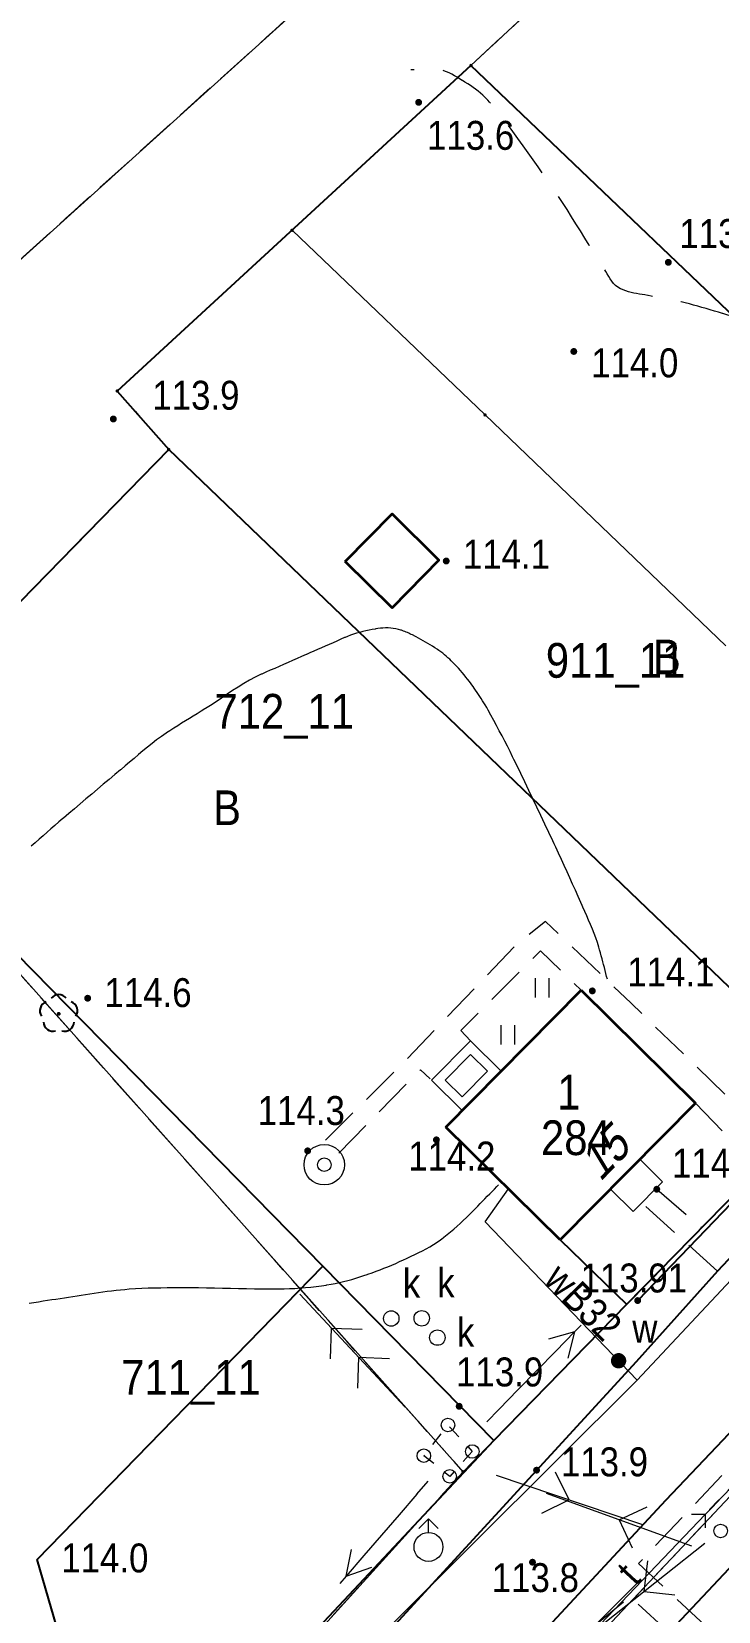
# Model space of a CAD drawing. Extents: x 6512885 to 6513481, y 5959590 to 5960000.
# Drawn here: x 6513059.2 to 6513094.7, y 5959801.7 to 5959883.6 of the extents above; entities that cross this region are included whole.
import ezdxf
from ezdxf.enums import TextEntityAlignment as Align

# ---------------------------------------------------------------- set-up
doc = ezdxf.new("R2010")
doc.units = 0
doc.header["$MEASUREMENT"] = 0
for name, pattern in [('0.7_0.7', [1.4, 0.7, -0.7]), ('2.0_1.0', [3, 2, -1]), ('217-1000', [2.8, 2.1, -0.7]), ('218-1000', [1.4, 0.7, -0.7]), ('219-1000', [0]), ('3.0_1.5', [4.5, 3, -1.5]), ('ib05_1000', [1.4, 0.7, -0.7])]:
    doc.linetypes.add(name, pattern=pattern)
doc.layers.get('0').update_dxf_attribs({"color": 2, "linetype": 'CONTINUOUS', "lineweight": 5})
for name, color, linetype in [('203-Punkt załamania granicy działki nie stabilizowany', 7, 'CONTINUOUS'), ('210-Oznaczenie użytku', 7, 'CONTINUOUS'), ('211-Nr działki', 7, 'CONTINUOUS'), ('217-Granica konturu klasyfikcyjnego', 7, 'CONTINUOUS'), ('218-Granica użytku', 7, 'CONTINUOUS'), ('219-Linia granicy', 7, 'CONTINUOUS'), ('238-Punkt adresowy budynku', 7, 'CONTINUOUS'), ('312-Budynek (powierzchnia)', 7, 'CONTINUOUS'), ('312-Numer ewidencyjny budynku', 7, 'CONTINUOUS'), ('312-Numer ewidencyjny budynku-Atr124', 7, 'CONTINUOUS'), ('352-schody (powierzchnia)', 7, 'CONTINUOUS'), ('354-Taras weranda', 7, 'CONTINUOUS'), ('510-Podpora jednosłupowa symb.-SEPOW', 7, 'CONTINUOUS'), ('512-Podpora wielosłupowa linia-SEPOW', 7, 'CONTINUOUS'), ('516-Kierunek linii eN-SEPOW', 7, 'CONTINUOUS'), ('518-Kierunek linii eW-SEPOW', 7, 'CONTINUOUS'), ('811-Warstwica ciągła linia', 7, 'CONTINUOUS'), ('812-Warstwica pomocnicza linia', 7, 'CONTINUOUS'), ('940-Trawnik symb. poj.', 7, 'CONTINUOUS'), ('chodnik (powierzchnia)', 7, 'CONTINUOUS'), ('drzewo liściaste (punkt)', 7, 'CONTINUOUS'), ('hydrant (punkt)', 7, 'CONTINUOUS'), ('krawężnik (linia)', 7, 'CONTINUOUS'), ('ogrodzenie trwałe (linia)', 7, 'CONTINUOUS'), ('przepust (linia)', 7, 'CONTINUOUS'), ('przepust (linia) - symbol', 7, 'CONTINUOUS'), ('przewód elektroenergetyczny niskiego napięcia (linia) - symbol', 7, 'CONTINUOUS'), ('przewód telekomunikacyjny (linia)', 7, 'CONTINUOUS'), ('przewód telekomunikacyjny (linia)-Atr1', 7, 'CONTINUOUS'), ('przewód wodociągowy (linia)', 7, 'CONTINUOUS'), ('przewód wodociągowy (linia)-Atr17', 7, 'CONTINUOUS'), ('punkt wysokościowy naturalny', 7, 'CONTINUOUS'), ('punkt wysokościowy naturalny-Atr2', 7, 'CONTINUOUS'), ('punkt wysokościowy sztuczny', 7, 'CONTINUOUS'), ('punkt wysokościowy sztuczny-Atr2', 7, 'CONTINUOUS'), ('studnia (punkt)', 7, 'CONTINUOUS'), ('właz okrągły - siec kanalizacyjna (punkt)', 7, 'CONTINUOUS'), ('właz okrągły - siec kanalizacyjna (punkt)-Atr17', 7, 'CONTINUOUS'), ('zasuwa - siec wodociągowa (punkt)', 7, 'CONTINUOUS'), ('zasuwa - siec wodociągowa (punkt)-Atr17', 7, 'CONTINUOUS')]:
    doc.layers.add(name, color=color, linetype=linetype)
doc.styles.get("Standard").update_dxf_attribs({"font": 'txt', "width": 0.75})
doc.linetypes.add('902-1000', pattern='A,5,0,[1,ksztalty.shx,S=1,R=0,X=0,Y=0],5', length=10)

# ---------------------------------------------------------------- blocks, each defined once
blk = doc.blocks.new('OP021')
at = {"linetype": 'Continuous', "lineweight": 13}
h = blk.add_hatch(color=0, dxfattribs=at)
edge = h.paths.add_edge_path()
edge.add_arc((0, 0), 0.1, 0, 360)
at = {"color": 0, "linetype": 'Continuous', "lineweight": -3}
for centre, start, end in [((0, 0.5), 38.316, 141.684), ((-0.476, 0.154), 110.388, 213.756), ((0.476, 0.154), 326.244, 69.612), ((-0.294, -0.404), 182.272, 285.64), ((0.294, -0.404), 254.36, 357.728), ((0.294, -0.404), 254.36, 357.728)]:
    blk.add_arc(centre, 0.5, start, end, dxfattribs=at)
blk = doc.blocks.new('PW01')
at = {"linetype": 'Continuous', "lineweight": 13}
h = blk.add_hatch(color=0, dxfattribs=at)
edge = h.paths.add_edge_path()
edge.add_arc((0, 0), 0.18, 0, 360)
blk = doc.blocks.new('US13')
at = {"color": 0, "linetype": 'Continuous', "lineweight": 13}
for radius in [1.05, 0.35]:
    blk.add_circle((0, 0), radius, dxfattribs=at)
blk = doc.blocks.new('US22')
at = {"color": 0, "linetype": 'Continuous', "lineweight": 0}
blk.add_circle((0, 0), 0.4, dxfattribs=at)
blk = doc.blocks.new('518')
at = {"color": 0, "linetype": 'Continuous', "lineweight": 0}
for p, q in [((4.581, 0), (3.45, 1.131)), ((6.65, 0), (5.519, 1.131)), ((1.05, 0), (9.05, 0)), ((4.581, 0), (3.45, -1.131)), ((6.65, 0), (5.519, -1.131))]:
    blk.add_line(p, q, dxfattribs=at)
blk = doc.blocks.new('510')
at = {"color": 0, "linetype": 'Continuous', "lineweight": 0}
blk.add_circle((0, 0), 0.35, dxfattribs=at)
blk = doc.blocks.new('US02')
at = {"color": 0, "linetype": 'Continuous', "lineweight": 13}
for p, q in [((0, 1.45), (-0.495, 0.955)), ((0, 0.75), (0, 1.45)), ((0, 1.45), (0.495, 0.955))]:
    blk.add_line(p, q, dxfattribs=at)
blk.add_circle((0, 0), 0.75, dxfattribs=at)
blk = doc.blocks.new('516')
at = {"color": 0, "linetype": 'Continuous', "lineweight": 0}
for p, q in [((5.05, 0), (3.919, 1.131)), ((1.05, 0), (9.05, 0)), ((5.05, 0), (3.919, -1.131))]:
    blk.add_line(p, q, dxfattribs=at)
blk = doc.blocks.new('940P')
at = {"color": 0, "linetype": 'Continuous', "lineweight": 0}
for p, q in [((-0.35, -0.5), (-0.35, 0.5)), ((0.35, -0.5), (0.35, 0.5))]:
    blk.add_line(p, q, dxfattribs=at)
blk = doc.blocks.new('US25')
at = {"linetype": 'Continuous', "lineweight": 13}
h = blk.add_hatch(color=0, dxfattribs=at)
edge = h.paths.add_edge_path()
edge.add_arc((0, 0), 0.4, 0, 360)
blk = doc.blocks.new('PW02')
at = {"linetype": 'Continuous', "lineweight": 13}
h = blk.add_hatch(color=0, dxfattribs=at)
edge = h.paths.add_edge_path()
edge.add_arc((0, 0), 0.18, 0, 360)
blk = doc.blocks.new('IB05')
at = {"color": 0, "linetype": 'Continuous', "lineweight": 13}
for q in [(0.495, 0.495), (0.495, -0.495)]:
    blk.add_line((0, 0), q, dxfattribs=at)
blk = doc.blocks.new('PE04')
at = {"color": 0, "linetype": 'Continuous', "lineweight": 13}
for p, q in [((0.9, 0), (0, 0)), ((0.9, 0), (2.3, 0)), ((2.3, 0), (3.7, 0)), ((3.7, 0), (5.1, 0)), ((5.1, 0), (6.5, 0)), ((6.5, 0), (5.288, 0.7)), ((6.5, 0), (5.288, -0.7)), ((6.5, 0), (7, 0))]:
    blk.add_line(p, q, dxfattribs=at)
blk = doc.blocks.new('203')
at = {"linetype": 'Continuous', "lineweight": 0}
h = blk.add_hatch(color=0, dxfattribs=at)
edge = h.paths.add_edge_path()
edge.add_arc((0, 0), 0.09, 0, 360)

msp = doc.modelspace()

# ---------------------------------------------------------------- linework, layer by layer
at = {"layer": '217-Granica konturu klasyfikcyjnego', "color": 3, "linetype": '217-1000', "lineweight": 13, "flags": 128}
for points in [[(6513081.92, 5959881.81), (6513104.19, 5959902.51)], [(6513046.07, 5959860.48), (6513075.73, 5959887.25)], [(6513072.65, 5959873.27), (6513081.92, 5959881.81)], [(6513063.59, 5959864.94), (6513072.65, 5959873.27)], [(6513066.26, 5959861.91), (6513063.59, 5959864.94)], [(6513049.56, 5959844.81), (6513066.26, 5959861.91)], [(6513081.51, 5959808.93), (6513055.94, 5959837.64)], [(6513050.27, 5959774.45), (6513081.51, 5959808.93)]]:
    msp.add_lwpolyline(points, dxfattribs=at)
at = {"layer": '218-Granica użytku', "color": 3, "linetype": '218-1000', "lineweight": 13, "flags": 128}
for points in [[(6513104.19, 5959902.51), (6513081.92, 5959881.81)], [(6513046.07, 5959860.48), (6513075.73, 5959887.25)], [(6513081.92, 5959881.81), (6513072.65, 5959873.27)], [(6513081.92, 5959881.81), (6513119.26, 5959846.16)], [(6513072.65, 5959873.27), (6513063.59, 5959864.94)], [(6513063.59, 5959864.94), (6513066.26, 5959861.91)], [(6513066.26, 5959861.91), (6513049.56, 5959844.81)], [(6513100.87, 5959828.7), (6513066.26, 5959861.91)], [(6513081.51, 5959808.93), (6513055.94, 5959837.64)], [(6513081.51, 5959808.93), (6513100.87, 5959828.7)], [(6513108.22, 5959821.32), (6513026.29, 5959734.35)], [(6513050.27, 5959774.45), (6513081.51, 5959808.93)]]:
    msp.add_lwpolyline(points, dxfattribs=at)
at = {"layer": '219-Linia granicy', "color": 7, "linetype": '219-1000', "lineweight": 13, "flags": 128}
for points in [[(6513104.19, 5959902.51), (6513081.92, 5959881.81)], [(6513046.07, 5959860.48), (6513075.73, 5959887.25)], [(6513081.92, 5959881.81), (6513072.65, 5959873.27)], [(6513119.26, 5959846.16), (6513081.92, 5959881.81)], [(6513063.59, 5959864.94), (6513072.65, 5959873.27)], [(6513072.65, 5959873.27), (6513082.65, 5959863.7)], [(6513063.59, 5959864.94), (6513066.26, 5959861.91)], [(6513082.65, 5959863.7), (6513095.13, 5959851.74)], [(6513049.56, 5959844.81), (6513066.26, 5959861.91)], [(6513100.87, 5959828.7), (6513066.26, 5959861.91)], [(6513049.56, 5959844.81), (6513081.51, 5959808.93)], [(6513081.51, 5959808.93), (6513100.87, 5959828.7)], [(6513108.22, 5959821.32), (6513026.29, 5959734.35)], [(6513050.27, 5959774.45), (6513081.51, 5959808.93)]]:
    msp.add_lwpolyline(points, dxfattribs=at)
at = {"layer": '312-Budynek (powierzchnia)', "color": 7, "linetype": 'Continuous', "lineweight": 35, "flags": 128}
msp.add_lwpolyline([(6513075.41, 5959856.1), (6513077.83, 5959858.57), (6513080.26, 5959856.18), (6513077.83, 5959853.71)], close=True, dxfattribs=at)
for points in [[(6513080.62, 5959826.79), (6513087.63, 5959833.88)], [(6513087.63, 5959833.88), (6513093.55, 5959828.03)], [(6513093.55, 5959828.03), (6513086.54, 5959820.94)], [(6513086.54, 5959820.94), (6513080.62, 5959826.79)]]:
    msp.add_lwpolyline(points, dxfattribs=at)
at = {"layer": '352-schody (powierzchnia)', "color": 7, "linetype": 'Continuous', "lineweight": 18}
for p, q in [((6513089.15, 5959823.58), (6513090.67, 5959825.12)), ((6513090.67, 5959825.12), (6513091.84, 5959823.96)), ((6513090.32, 5959822.42), (6513089.15, 5959823.58)), ((6513091.84, 5959823.96), (6513090.32, 5959822.42))]:
    msp.add_line(p, q, dxfattribs=at)
at = {"layer": '354-Taras weranda', "color": 0, "lineweight": 13}
for p, q in [((6513079.87, 5959829.22), (6513081.89, 5959831.26)), ((6513081.89, 5959831.26), (6513083.49, 5959829.69)), ((6513080.579, 5959829.225), (6513081.895, 5959830.554)), ((6513081.895, 5959830.554), (6513082.781, 5959829.685)), ((6513081.47, 5959827.65), (6513079.87, 5959829.22)), ((6513081.465, 5959828.356), (6513080.579, 5959829.225)), ((6513082.781, 5959829.685), (6513081.465, 5959828.356)), ((6513083.49, 5959829.69), (6513081.47, 5959827.65))]:
    msp.add_line(p, q, dxfattribs=at)
at = {"layer": '512-Podpora wielosłupowa linia-SEPOW', "color": 7, "linetype": '0.7_0.7', "lineweight": 13, "flags": 128}
msp.add_lwpolyline([(6513081.99, 5959809.98), (6513080.82, 5959808.69), (6513079.48, 5959809.76), (6513080.73, 5959811.35)], close=True, dxfattribs=at)
at = {"layer": '811-Warstwica ciągła linia', "color": 32, "linetype": 'Continuous', "lineweight": 13, "flags": 128}
for points in [[(6513088.99, 5959834.45), (6513088.951, 5959834.602), (6513088.912, 5959834.754), (6513088.872, 5959834.907), (6513088.833, 5959835.059), (6513088.793, 5959835.211), (6513088.753, 5959835.363), (6513088.713, 5959835.515), (6513088.672, 5959835.667), (6513088.631, 5959835.818), (6513088.59, 5959835.97), (6513088.547, 5959836.121), (6513088.472, 5959836.358), (6513088.391, 5959836.592), (6513088.305, 5959836.825), (6513088.213, 5959837.056), (6513088.118, 5959837.286), (6513088.02, 5959837.515), (6513087.92, 5959837.742), (6513087.819, 5959837.97), (6513087.717, 5959838.197), (6513087.68, 5959838.28), (6513087.616, 5959838.424), (6513087.473, 5959838.745), (6513087.33, 5959839.066), (6513087.186, 5959839.386), (6513087.042, 5959839.707), (6513086.898, 5959840.027), (6513086.752, 5959840.347), (6513086.606, 5959840.666), (6513086.46, 5959840.985), (6513086.312, 5959841.304), (6513086.23, 5959841.48), (6513086.163, 5959841.622), (6513085.958, 5959842.06), (6513085.753, 5959842.497), (6513085.546, 5959842.933), (6513085.338, 5959843.37), (6513085.13, 5959843.806), (6513084.922, 5959844.241), (6513084.712, 5959844.677), (6513084.503, 5959845.112), (6513084.292, 5959845.547), (6513084.15, 5959845.84), (6513084.081, 5959845.981), (6513083.947, 5959846.254), (6513083.81, 5959846.525), (6513083.672, 5959846.795), (6513083.532, 5959847.065), (6513083.391, 5959847.333), (6513083.248, 5959847.601), (6513083.104, 5959847.868), (6513082.958, 5959848.135), (6513082.811, 5959848.402), (6513082.74, 5959848.53), (6513082.662, 5959848.667), (6513082.595, 5959848.778), (6513082.527, 5959848.889), (6513082.457, 5959848.998), (6513082.385, 5959849.107), (6513082.313, 5959849.214), (6513082.239, 5959849.322), (6513082.165, 5959849.429), (6513082.09, 5959849.536), (6513082.03, 5959849.62), (6513082.014, 5959849.642), (6513081.927, 5959849.763), (6513081.839, 5959849.882), (6513081.748, 5959850), (6513081.657, 5959850.116), (6513081.564, 5959850.232), (6513081.469, 5959850.345), (6513081.372, 5959850.458), (6513081.274, 5959850.57), (6513081.173, 5959850.68), (6513081.09, 5959850.77), (6513081.071, 5959850.79), (6513080.988, 5959850.875), (6513080.904, 5959850.959), (6513080.818, 5959851.04), (6513080.73, 5959851.12), (6513080.64, 5959851.197), (6513080.549, 5959851.272), (6513080.456, 5959851.346), (6513080.362, 5959851.417), (6513080.265, 5959851.487), (6513080.19, 5959851.54), (6513080.167, 5959851.555), (6513080.05, 5959851.634), (6513079.932, 5959851.71), (6513079.813, 5959851.783), (6513079.693, 5959851.855), (6513079.572, 5959851.925), (6513079.45, 5959851.994), (6513079.328, 5959852.062), (6513079.205, 5959852.129), (6513079.081, 5959852.196), (6513078.98, 5959852.25), (6513078.956, 5959852.263), (6513078.892, 5959852.296), (6513078.827, 5959852.329), (6513078.762, 5959852.36), (6513078.697, 5959852.391), (6513078.632, 5959852.42), (6513078.566, 5959852.448), (6513078.499, 5959852.475), (6513078.432, 5959852.501), (6513078.363, 5959852.525), (6513078.32, 5959852.54), (6513078.294, 5959852.548), (6513078.164, 5959852.585), (6513078.032, 5959852.614), (6513077.898, 5959852.636), (6513077.764, 5959852.65), (6513077.629, 5959852.658), (6513077.495, 5959852.66), (6513077.36, 5959852.655), (6513077.227, 5959852.644), (6513077.094, 5959852.627), (6513076.99, 5959852.61), (6513076.964, 5959852.605), (6513076.802, 5959852.575), (6513076.64, 5959852.543), (6513076.478, 5959852.508), (6513076.317, 5959852.47), (6513076.156, 5959852.43), (6513075.996, 5959852.385), (6513075.838, 5959852.336), (6513075.682, 5959852.282), (6513075.527, 5959852.223), (6513075.4, 5959852.17), (6513075.375, 5959852.159), (6513075.175, 5959852.071), (6513074.975, 5959851.983), (6513074.775, 5959851.895), (6513074.575, 5959851.807), (6513074.375, 5959851.719), (6513074.175, 5959851.631), (6513073.975, 5959851.543), (6513073.775, 5959851.455), (6513073.575, 5959851.367), (6513073.4, 5959851.29), (6513073.375, 5959851.279), (6513073.143, 5959851.177), (6513072.911, 5959851.075), (6513072.679, 5959850.974), (6513072.447, 5959850.872), (6513072.215, 5959850.77), (6513071.983, 5959850.668), (6513071.751, 5959850.566), (6513071.519, 5959850.464), (6513071.287, 5959850.362), (6513071.08, 5959850.27), (6513071.055, 5959850.259), (6513070.747, 5959850.111), (6513070.445, 5959849.95), (6513070.149, 5959849.779), (6513069.858, 5959849.599), (6513069.57, 5959849.412), (6513069.284, 5959849.222), (6513068.999, 5959849.029), (6513068.714, 5959848.838), (6513068.427, 5959848.649), (6513068.16, 5959848.48), (6513068.137, 5959848.466), (6513067.935, 5959848.341), (6513067.733, 5959848.217), (6513067.531, 5959848.093), (6513067.328, 5959847.969), (6513067.127, 5959847.845), (6513066.925, 5959847.72), (6513066.724, 5959847.594), (6513066.524, 5959847.466), (6513066.325, 5959847.336), (6513066.15, 5959847.22), (6513066.127, 5959847.205), (6513065.879, 5959847.032), (6513065.635, 5959846.853), (6513065.395, 5959846.67), (6513065.158, 5959846.482), (6513064.924, 5959846.29), (6513064.692, 5959846.096), (6513064.461, 5959845.901), (6513064.231, 5959845.704), (6513064, 5959845.508), (6513063.79, 5959845.33), (6513063.769, 5959845.313), (6513063.47, 5959845.06), (6513063.17, 5959844.808), (6513062.87, 5959844.556), (6513062.571, 5959844.303), (6513062.271, 5959844.051), (6513061.972, 5959843.798), (6513061.674, 5959843.545), (6513061.375, 5959843.291), (6513061.077, 5959843.037), (6513060.8, 5959842.8), (6513060.779, 5959842.782), (6513060.572, 5959842.605), (6513060.366, 5959842.426), (6513060.159, 5959842.248), (6513059.953, 5959842.069), (6513059.747, 5959841.89), (6513059.542, 5959841.71), (6513059.336, 5959841.531), (6513059.13, 5959841.351)], [(6513059.028, 5959817.671), (6513059.272, 5959817.707), (6513059.516, 5959817.743), (6513059.76, 5959817.78), (6513059.979, 5959817.813), (6513060.198, 5959817.847), (6513060.417, 5959817.881), (6513060.636, 5959817.915), (6513060.855, 5959817.95), (6513061.074, 5959817.984), (6513061.293, 5959818.018), (6513061.512, 5959818.052), (6513061.731, 5959818.086), (6513061.95, 5959818.12), (6513062.175, 5959818.154), (6513062.4, 5959818.188), (6513062.626, 5959818.22), (6513062.851, 5959818.251), (6513063.077, 5959818.281), (6513063.303, 5959818.309), (6513063.529, 5959818.335), (6513063.756, 5959818.359), (6513063.983, 5959818.381), (6513064.21, 5959818.4), (6513064.537, 5959818.423), (6513064.864, 5959818.44), (6513065.191, 5959818.452), (6513065.518, 5959818.461), (6513065.845, 5959818.466), (6513066.172, 5959818.469), (6513066.499, 5959818.47), (6513066.826, 5959818.47), (6513067.153, 5959818.47), (6513067.48, 5959818.47), (6513067.807, 5959818.469), (6513068.222, 5959818.465), (6513068.637, 5959818.458), (6513069.052, 5959818.449), (6513069.467, 5959818.438), (6513069.882, 5959818.428), (6513070.297, 5959818.418), (6513070.712, 5959818.41), (6513071.127, 5959818.403), (6513071.542, 5959818.4), (6513071.63, 5959818.4), (6513071.957, 5959818.402), (6513072.235, 5959818.409), (6513072.514, 5959818.419), (6513072.792, 5959818.434), (6513073.07, 5959818.453), (6513073.347, 5959818.475), (6513073.625, 5959818.502), (6513073.903, 5959818.533), (6513074.181, 5959818.568), (6513074.41, 5959818.6), (6513074.458, 5959818.607), (6513074.676, 5959818.643), (6513074.892, 5959818.685), (6513075.107, 5959818.731), (6513075.321, 5959818.782), (6513075.533, 5959818.837), (6513075.745, 5959818.897), (6513075.956, 5959818.96), (6513076.166, 5959819.026), (6513076.376, 5959819.095), (6513076.54, 5959819.15), (6513076.586, 5959819.166), (6513076.795, 5959819.24), (6513077.002, 5959819.316), (6513077.208, 5959819.394), (6513077.412, 5959819.474), (6513077.616, 5959819.557), (6513077.818, 5959819.641), (6513078.02, 5959819.728), (6513078.222, 5959819.817), (6513078.423, 5959819.908), (6513078.58, 5959819.98), (6513078.624, 5959820), (6513078.823, 5959820.093), (6513079.021, 5959820.187), (6513079.217, 5959820.283), (6513079.412, 5959820.382), (6513079.604, 5959820.484), (6513079.794, 5959820.591), (6513079.981, 5959820.703), (6513080.164, 5959820.821), (6513080.343, 5959820.947), (6513080.48, 5959821.05), (6513080.518, 5959821.08), (6513080.693, 5959821.22), (6513080.864, 5959821.362), (6513081.033, 5959821.506), (6513081.199, 5959821.653), (6513081.363, 5959821.802), (6513081.524, 5959821.953), (6513081.684, 5959822.106), (6513081.842, 5959822.26), (6513081.999, 5959822.417), (6513082.12, 5959822.54), (6513082.154, 5959822.575), (6513082.277, 5959822.701), (6513082.4, 5959822.826), (6513082.523, 5959822.952), (6513082.646, 5959823.078), (6513082.769, 5959823.204), (6513082.892, 5959823.33), (6513083.015, 5959823.456), (6513083.138, 5959823.582), (6513083.261, 5959823.708), (6513083.35, 5959823.8)]]:
    msp.add_lwpolyline(points, dxfattribs=at)
at = {"layer": '812-Warstwica pomocnicza linia', "color": 32, "linetype": '3.0_1.5', "lineweight": 13, "flags": 128}
msp.add_lwpolyline([(6513103.44, 5959894.01), (6513103.419, 5959893.755), (6513103.398, 5959893.5), (6513103.377, 5959893.245), (6513103.356, 5959892.99), (6513103.335, 5959892.735), (6513103.314, 5959892.48), (6513103.293, 5959892.225), (6513103.272, 5959891.97), (6513103.251, 5959891.715), (6513103.23, 5959891.46), (6513103.209, 5959891.205), (6513103.196, 5959891.033), (6513103.182, 5959890.861), (6513103.169, 5959890.689), (6513103.156, 5959890.517), (6513103.143, 5959890.345), (6513103.13, 5959890.173), (6513103.118, 5959890.001), (6513103.106, 5959889.829), (6513103.1, 5959889.74), (6513103.095, 5959889.657), (6513103.082, 5959889.431), (6513103.073, 5959889.205), (6513103.066, 5959888.979), (6513103.062, 5959888.753), (6513103.061, 5959888.527), (6513103.061, 5959888.301), (6513103.064, 5959888.075), (6513103.069, 5959887.849), (6513103.075, 5959887.623), (6513103.08, 5959887.48), (6513103.083, 5959887.397), (6513103.096, 5959887.063), (6513103.109, 5959886.729), (6513103.123, 5959886.395), (6513103.138, 5959886.061), (6513103.153, 5959885.727), (6513103.169, 5959885.393), (6513103.185, 5959885.059), (6513103.201, 5959884.725), (6513103.218, 5959884.391), (6513103.23, 5959884.14), (6513103.234, 5959884.057), (6513103.243, 5959883.871), (6513103.251, 5959883.684), (6513103.26, 5959883.498), (6513103.269, 5959883.312), (6513103.279, 5959883.126), (6513103.29, 5959882.94), (6513103.302, 5959882.754), (6513103.315, 5959882.568), (6513103.331, 5959882.383), (6513103.34, 5959882.28), (6513103.349, 5959882.197), (6513103.375, 5959882.018), (6513103.408, 5959881.84), (6513103.448, 5959881.663), (6513103.492, 5959881.487), (6513103.538, 5959881.311), (6513103.585, 5959881.136), (6513103.63, 5959880.96), (6513103.673, 5959880.783), (6513103.712, 5959880.606), (6513103.73, 5959880.51), (6513103.745, 5959880.428), (6513103.813, 5959880.03), (6513103.878, 5959879.632), (6513103.942, 5959879.234), (6513104.004, 5959878.835), (6513104.067, 5959878.436), (6513104.131, 5959878.037), (6513104.196, 5959877.639), (6513104.265, 5959877.241), (6513104.338, 5959876.844), (6513104.4, 5959876.53), (6513104.417, 5959876.448), (6513104.473, 5959876.173), (6513104.531, 5959875.898), (6513104.589, 5959875.623), (6513104.648, 5959875.348), (6513104.707, 5959875.073), (6513104.766, 5959874.799), (6513104.825, 5959874.524), (6513104.883, 5959874.249), (6513104.94, 5959873.974), (6513104.98, 5959873.78), (6513104.997, 5959873.698), (6513105.024, 5959873.561), (6513105.051, 5959873.424), (6513105.078, 5959873.287), (6513105.105, 5959873.15), (6513105.132, 5959873.013), (6513105.159, 5959872.876), (6513105.185, 5959872.739), (6513105.212, 5959872.602), (6513105.239, 5959872.465), (6513105.25, 5959872.41), (6513105.267, 5959872.328), (6513105.3, 5959872.175), (6513105.335, 5959872.022), (6513105.372, 5959871.869), (6513105.409, 5959871.716), (6513105.447, 5959871.563), (6513105.484, 5959871.41), (6513105.52, 5959871.258), (6513105.554, 5959871.105), (6513105.586, 5959870.952), (6513105.6, 5959870.88), (6513105.613, 5959870.798), (6513105.622, 5959870.668), (6513105.621, 5959870.538), (6513105.609, 5959870.407), (6513105.588, 5959870.275), (6513105.561, 5959870.144), (6513105.529, 5959870.012), (6513105.492, 5959869.88), (6513105.454, 5959869.749), (6513105.414, 5959869.618), (6513105.4, 5959869.57), (6513105.375, 5959869.489), (6513105.338, 5959869.374), (6513105.299, 5959869.261), (6513105.258, 5959869.15), (6513105.213, 5959869.04), (6513105.165, 5959868.932), (6513105.113, 5959868.826), (6513105.057, 5959868.72), (6513104.997, 5959868.615), (6513104.931, 5959868.511), (6513104.91, 5959868.48), (6513104.861, 5959868.409), (6513104.777, 5959868.296), (6513104.691, 5959868.188), (6513104.601, 5959868.085), (6513104.507, 5959867.987), (6513104.41, 5959867.893), (6513104.308, 5959867.804), (6513104.202, 5959867.718), (6513104.092, 5959867.637), (6513103.976, 5959867.559), (6513103.93, 5959867.53), (6513103.857, 5959867.486), (6513103.738, 5959867.417), (6513103.618, 5959867.353), (6513103.498, 5959867.293), (6513103.377, 5959867.236), (6513103.255, 5959867.182), (6513103.131, 5959867.13), (6513103.006, 5959867.081), (6513102.879, 5959867.033), (6513102.75, 5959866.987), (6513102.7, 5959866.97), (6513102.619, 5959866.943), (6513102.557, 5959866.922), (6513102.494, 5959866.903), (6513102.431, 5959866.885), (6513102.368, 5959866.869), (6513102.305, 5959866.854), (6513102.242, 5959866.842), (6513102.179, 5959866.832), (6513102.115, 5959866.824), (6513102.07, 5959866.82), (6513102.052, 5959866.819), (6513101.896, 5959866.811), (6513101.738, 5959866.81), (6513101.58, 5959866.814), (6513101.421, 5959866.825), (6513101.263, 5959866.841), (6513101.105, 5959866.864), (6513100.949, 5959866.894), (6513100.794, 5959866.931), (6513100.642, 5959866.975), (6513100.51, 5959867.02), (6513100.492, 5959867.026), (6513100.348, 5959867.079), (6513100.204, 5959867.132), (6513100.06, 5959867.185), (6513099.916, 5959867.238), (6513099.772, 5959867.292), (6513099.628, 5959867.345), (6513099.484, 5959867.398), (6513099.341, 5959867.451), (6513099.197, 5959867.504), (6513099.07, 5959867.55), (6513099.053, 5959867.556), (6513098.867, 5959867.624), (6513098.681, 5959867.693), (6513098.495, 5959867.761), (6513098.309, 5959867.829), (6513098.123, 5959867.897), (6513097.937, 5959867.965), (6513097.751, 5959868.033), (6513097.565, 5959868.101), (6513097.379, 5959868.169), (6513097.21, 5959868.23), (6513097.193, 5959868.236), (6513096.972, 5959868.315), (6513096.75, 5959868.391), (6513096.528, 5959868.465), (6513096.305, 5959868.538), (6513096.082, 5959868.609), (6513095.858, 5959868.679), (6513095.634, 5959868.748), (6513095.41, 5959868.817), (6513095.186, 5959868.886), (6513094.98, 5959868.95), (6513094.962, 5959868.956), (6513094.748, 5959869.022), (6513094.533, 5959869.087), (6513094.318, 5959869.152), (6513094.103, 5959869.215), (6513093.887, 5959869.277), (6513093.671, 5959869.338), (6513093.454, 5959869.398), (6513093.237, 5959869.455), (6513093.02, 5959869.511), (6513092.82, 5959869.56), (6513092.802, 5959869.564), (6513092.631, 5959869.603), (6513092.46, 5959869.64), (6513092.288, 5959869.674), (6513092.116, 5959869.706), (6513091.944, 5959869.737), (6513091.771, 5959869.768), (6513091.599, 5959869.798), (6513091.426, 5959869.829), (6513091.254, 5959869.86), (6513091.1, 5959869.89), (6513091.082, 5959869.894), (6513090.938, 5959869.92), (6513090.794, 5959869.943), (6513090.651, 5959869.966), (6513090.507, 5959869.989), (6513090.364, 5959870.015), (6513090.221, 5959870.045), (6513090.08, 5959870.081), (6513089.939, 5959870.124), (6513089.8, 5959870.176), (6513089.68, 5959870.23), (6513089.663, 5959870.239), (6513089.534, 5959870.316), (6513089.419, 5959870.409), (6513089.316, 5959870.513), (6513089.223, 5959870.628), (6513089.137, 5959870.75), (6513089.057, 5959870.878), (6513088.98, 5959871.009), (6513088.905, 5959871.14), (6513088.829, 5959871.27), (6513088.76, 5959871.38), (6513088.75, 5959871.396), (6513088.515, 5959871.762), (6513088.282, 5959872.13), (6513088.052, 5959872.499), (6513087.822, 5959872.868), (6513087.593, 5959873.237), (6513087.363, 5959873.606), (6513087.131, 5959873.974), (6513086.898, 5959874.34), (6513086.661, 5959874.704), (6513086.43, 5959875.05), (6513086.42, 5959875.065), (6513086.167, 5959875.439), (6513085.912, 5959875.81), (6513085.656, 5959876.181), (6513085.398, 5959876.551), (6513085.14, 5959876.92), (6513084.88, 5959877.288), (6513084.618, 5959877.655), (6513084.356, 5959878.022), (6513084.093, 5959878.389), (6513083.84, 5959878.74), (6513083.829, 5959878.755), (6513083.731, 5959878.889), (6513083.631, 5959879.02), (6513083.53, 5959879.151), (6513083.428, 5959879.28), (6513083.323, 5959879.408), (6513083.217, 5959879.535), (6513083.11, 5959879.661), (6513083.001, 5959879.786), (6513082.89, 5959879.91), (6513082.79, 5959880.02), (6513082.777, 5959880.034), (6513082.662, 5959880.153), (6513082.542, 5959880.267), (6513082.419, 5959880.375), (6513082.292, 5959880.478), (6513082.161, 5959880.578), (6513082.027, 5959880.674), (6513081.891, 5959880.768), (6513081.751, 5959880.86), (6513081.608, 5959880.95), (6513081.48, 5959881.03), (6513081.464, 5959881.04), (6513081.332, 5959881.122), (6513081.199, 5959881.204), (6513081.066, 5959881.283), (6513080.931, 5959881.358), (6513080.795, 5959881.426), (6513080.657, 5959881.486), (6513080.517, 5959881.535), (6513080.375, 5959881.572), (6513080.229, 5959881.594), (6513080.1, 5959881.6), (6513080.081, 5959881.6), (6513079.952, 5959881.599), (6513079.823, 5959881.597), (6513079.694, 5959881.596), (6513079.565, 5959881.594), (6513079.436, 5959881.592), (6513079.307, 5959881.589), (6513079.178, 5959881.587), (6513079.049, 5959881.585), (6513078.92, 5959881.582), (6513078.81, 5959881.58)], dxfattribs=at)
at = {"layer": 'chodnik (powierzchnia)', "color": 7, "linetype": '2.0_1.0', "lineweight": 18, "flags": 128}
for points in [[(6513099.39, 5959824.32), (6513090.22, 5959833.21), (6513085.78, 5959837.45), (6513084.28, 5959836.25), (6513078.27, 5959829.98), (6513074.27, 5959826)], [(6513081.89, 5959831.26), (6513081.4, 5959831.79), (6513085.53, 5959835.93), (6513087.63, 5959833.88)], [(6513075.07, 5959825.44), (6513079.31, 5959829.76), (6513079.8, 5959829.29)], [(6513093.55, 5959828.03), (6513096.85, 5959824.6)], [(6513091.55, 5959823.57), (6513093.88, 5959821.57)], [(6513094.7, 5959819.33), (6513090.75, 5959822.88)], [(6513098.45, 5959796.86), (6513090.61, 5959804.17), (6513099.04, 5959813.08), (6513103.14, 5959817.45), (6513109.29, 5959811.67)], [(6513071.6, 5959783.72), (6513080.04, 5959792.38), (6513085.14, 5959798.31), (6513090.15, 5959802.46), (6513096.03, 5959797.08)]]:
    msp.add_lwpolyline(points, dxfattribs=at)
at = {"layer": 'krawężnik (linia)', "color": 7, "linetype": 'Continuous', "lineweight": 25, "flags": 128}
for points in [[(6513102.55, 5959827.72), (6513101.19, 5959826.19), (6513099.39, 5959824.32), (6513094.7, 5959819.33), (6513090.48, 5959814.63), (6513072.98, 5959795.56), (6513056.7, 5959778.3), (6513039.92, 5959760.7), (6513030.86, 5959751.12), (6513025.27, 5959744.33), (6513018.6, 5959737.07), (6513003.97, 5959721.14), (6512990.04, 5959706.24), (6512970.56, 5959685.31), (6512957.19, 5959671.13), (6512943.87, 5959656.9), (6512931.22, 5959643.71), (6512926.78, 5959639.16), (6512909.56, 5959621.28), (6512897.8, 5959609.21), (6512892.345, 5959604.09)], [(6513107.03, 5959823.27), (6513092.02, 5959807.45), (6513072.08, 5959786), (6513061.52, 5959774.76), (6513042.33, 5959754.43), (6513037.98, 5959749.46), (6513021.16, 5959731.1), (6512992.3, 5959700.08), (6512966.67, 5959672.89), (6512955.23, 5959660.47), (6512935.52, 5959639.67), (6512926.52, 5959630.3), (6512907.84, 5959610.46), (6512901.325, 5959604.09)]]:
    msp.add_lwpolyline(points, dxfattribs=at)
at = {"layer": 'ogrodzenie trwałe (linia)', "color": 7, "linetype": '902-1000', "lineweight": 25, "flags": 128}
for points in [[(6513100.87, 5959828.7), (6513101.72, 5959827.9), (6513119.26, 5959846.16), (6513081.92, 5959881.81), (6513063.59, 5959864.94), (6513066.26, 5959861.91)], [(6513083.1, 5959810.55), (6513089.99, 5959817.61), (6513100.87, 5959828.7), (6513066.26, 5959861.91), (6513049.46, 5959844.71)], [(6513130.11, 5959857.6), (6513102.29, 5959827.9), (6513101.1, 5959828.75), (6513090.56, 5959817.8)], [(6513049.44, 5959774.64), (6513083.1, 5959810.55), (6513049.52, 5959844.77), (6513016.6, 5959810.67)], [(6513086.54, 5959820.94), (6513090, 5959817.6)], [(6513063.67, 5959789.82), (6513059.44, 5959804.38), (6513074.24, 5959819.59)], [(6513110.05, 5959819.6), (6513068.76, 5959775.68)]]:
    msp.add_lwpolyline(points, dxfattribs=at)
at = {"layer": 'przepust (linia)', "color": 7, "linetype": 'ib05_1000', "lineweight": 25, "flags": 128}
msp.add_lwpolyline([(6513097.69, 5959810.47), (6513094.05, 5959806.72)], dxfattribs=at)
at = {"layer": 'przewód telekomunikacyjny (linia)', "color": 30, "linetype": 'Continuous', "lineweight": 18, "flags": 128}
msp.add_lwpolyline([(6513189.78, 5959908.1), (6513177.73, 5959894.81), (6513172.73, 5959889.51), (6513162.22, 5959878.48), (6513142.1, 5959856.55), (6513137.8, 5959851.94), (6513129.9, 5959843.46), (6513123.73, 5959837.36), (6513123.65, 5959835.92), (6513120.93, 5959833.07), (6513119.68, 5959833.23), (6513097.69, 5959810.47), (6513094.05, 5959806.72), (6513083.2, 5959795.33), (6513075.66, 5959788.15), (6513077.94, 5959786.08)], dxfattribs=at)
at = {"layer": 'przewód wodociągowy (linia)', "color": 5, "linetype": 'Continuous', "lineweight": 18, "flags": 128}
for points in [[(6513117.75, 5959841.75), (6513097.71, 5959821.33), (6513090.54, 5959813.68), (6513073.73, 5959796.94), (6513063.96, 5959786.73), (6513056.13, 5959778.75), (6513028.11, 5959748.83), (6513019.51, 5959739.84), (6512994.81, 5959713.09), (6512980.88, 5959697.84), (6512968.06, 5959683.72), (6512951.62, 5959665.18), (6512929.22, 5959641.74), (6512903.17, 5959615.07), (6512900.88, 5959612.72), (6512891.834, 5959604.09)], [(6513090.54, 5959813.68), (6513082.65, 5959821.88), (6513083.86, 5959823.59)]]:
    msp.add_lwpolyline(points, dxfattribs=at)

# ---------------------------------------------------------------- block references
at = {"layer": '203-Punkt załamania granicy działki nie stabilizowany', "color": 7, "linetype": 'Continuous', "lineweight": 13}
for p in [(6513081.92, 5959881.81), (6513072.65, 5959873.27), (6513063.59, 5959864.94), (6513082.65, 5959863.7), (6513066.26, 5959861.91), (6513081.51, 5959808.93)]:
    msp.add_blockref('203', p, dxfattribs=at)
at = {"layer": '510-Podpora jednosłupowa symb.-SEPOW', "color": 7, "linetype": 'Continuous', "lineweight": 13}
for p in [(6513080.73, 5959811.35), (6513079.48, 5959809.76), (6513081.99, 5959809.98), (6513080.82, 5959808.69), (6513094.86, 5959805.86)]:
    msp.add_blockref('510', p, dxfattribs=at)
at = {"layer": '516-Kierunek linii eN-SEPOW', "color": 7, "linetype": 'Continuous', "lineweight": 13}
for p, rotation in [((6513082.23, 5959809.09), 341.331), ((6513094.35, 5959804.71), 160.038), ((6513094.86, 5959805.86), 218.372), ((6513084.31, 5959796.96), 44.855)]:
    msp.add_blockref('516', p, dxfattribs=dict(at, rotation=rotation))
at = {"layer": '518-Kierunek linii eW-SEPOW', "color": 7, "linetype": 'Continuous', "lineweight": 13, "rotation": 132.995}
msp.add_blockref('518', (6513079.22, 5959811.51), dxfattribs=at)
at = {"layer": '940-Trawnik symb. poj.', "color": 7, "linetype": 'Continuous', "lineweight": 13}
for p in [(6513085.62, 5959834.01), (6513083.84, 5959831.58)]:
    msp.add_blockref('940P', p, dxfattribs=at)
at = {"layer": 'drzewo liściaste (punkt)', "color": 94, "linetype": 'Continuous', "lineweight": 13}
msp.add_blockref('OP021', (6513060.56, 5959832.66), dxfattribs=at)
at = {"layer": 'hydrant (punkt)', "color": 7, "linetype": 'Continuous', "lineweight": 18}
msp.add_blockref('US02', (6513079.72, 5959805.03), dxfattribs=at)
at = {"layer": 'przepust (linia) - symbol', "color": 7, "linetype": 'Continuous', "lineweight": 25, "rotation": 225.853}
msp.add_blockref('IB05', (6513094.05, 5959806.72), dxfattribs=at)
at = {"layer": 'przewód elektroenergetyczny niskiego napięcia (linia) - symbol', "color": 1, "linetype": 'Continuous', "lineweight": 18}
for p, rotation in [((6513082.75, 5959811.52), 45.709), ((6513079.71, 5959808.44), 229.162)]:
    msp.add_blockref('PE04', p, dxfattribs=dict(at, rotation=rotation))
at = {"layer": 'punkt wysokościowy naturalny', "color": 7, "linetype": 'Continuous', "lineweight": 13}
for p in [(6513079.21, 5959879.9), (6513092.15, 5959871.61), (6513087.25, 5959866.99), (6513063.39, 5959863.49), (6513080.64, 5959856.13), (6513062.06, 5959833.47), (6513088.21, 5959833.85), (6513080.13, 5959826.13), (6513073.46, 5959825.56), (6513091.55, 5959823.57), (6513081.31, 5959812.32), (6513085.32, 5959809.01), (6513085.11, 5959804.24)]:
    msp.add_blockref('PW01', p, dxfattribs=at)
at = {"layer": 'punkt wysokościowy sztuczny', "color": 7, "linetype": 'Continuous', "lineweight": 13}
msp.add_blockref('PW02', (6513090.56, 5959817.8), dxfattribs=at)
at = {"layer": 'studnia (punkt)', "color": 7, "linetype": 'Continuous', "lineweight": 18}
msp.add_blockref('US13', (6513074.32, 5959824.84), dxfattribs=at)
at = {"layer": 'właz okrągły - siec kanalizacyjna (punkt)', "color": 7, "linetype": 'Continuous', "lineweight": 13}
for p in [(6513077.79, 5959816.87), (6513079.37, 5959816.88), (6513080.18, 5959815.88)]:
    msp.add_blockref('US22', p, dxfattribs=at)
at = {"layer": 'zasuwa - siec wodociągowa (punkt)', "color": 7, "linetype": 'Continuous', "lineweight": 13, "rotation": 314.6800000000001}
msp.add_blockref('US25', (6513089.57, 5959814.68), dxfattribs=at)

# ---------------------------------------------------------------- texts
at = {"layer": '210-Oznaczenie użytku', "color": 3, "linetype": 'Continuous', "lineweight": 18, "width": 0.9}
for p in [(6513091.35, 5959850.26), (6513068.56, 5959842.44)]:
    msp.add_text('B', height=1.8, dxfattribs=at).set_placement(p)
at = {"layer": '211-Nr działki', "color": 7, "linetype": 'Continuous', "lineweight": 18, "width": 0.9}
for s, p in [('911_11', (6513085.8, 5959850.08)), ('712_11', (6513068.63, 5959847.44)), ('711_11', (6513063.8, 5959812.92))]:
    msp.add_text(s, height=1.8, dxfattribs=at).set_placement(p)
at = {"layer": '238-Punkt adresowy budynku', "color": 7, "linetype": 'Continuous', "lineweight": 18, "oblique": 15, "width": 0.9}
msp.add_text('15', height=1.8, rotation=46.135, dxfattribs=at).set_placement((6513089.45, 5959824.79), align=Align.CENTER)
at = {"layer": '312-Numer ewidencyjny budynku', "color": 7, "linetype": 'Continuous', "lineweight": 18, "width": 0.9}
msp.add_text('284', height=1.8, dxfattribs=at).set_placement((6513085.55, 5959827.14), align=Align.TOP_LEFT)
at = {"layer": '312-Numer ewidencyjny budynku-Atr124', "color": 7, "width": 0.9}
msp.add_text('1', height=1.8, dxfattribs=at).set_placement((6513086.99, 5959828.6), align=Align.MIDDLE_CENTER)
at = {"layer": 'przewód telekomunikacyjny (linia)-Atr1', "color": 30, "width": 0.9}
msp.add_text('t', height=1.5, rotation=47.19, dxfattribs=at).set_placement((6513090.46, 5959802.95))
at = {"layer": 'przewód wodociągowy (linia)-Atr17', "color": 5, "width": 0.9}
msp.add_text('wB32', height=1.5, rotation=-45.32, dxfattribs=at).set_placement((6513085.62, 5959818.8))
at = {"layer": 'punkt wysokościowy naturalny-Atr2', "color": 7, "width": 0.9}
for s, p in [('113.6', (6513079.65, 5959877.44)), ('113.4', (6513092.72, 5959872.35)), ('114.0', (6513088.15, 5959865.65)), ('113.9', (6513065.41, 5959863.97)), ('114.1', (6513081.5, 5959855.73)), ('114.1', (6513090.02, 5959834.08)), ('114.6', (6513062.93, 5959833.01)), ('114.3', (6513070.87, 5959826.9)), ('114.2', (6513078.67, 5959824.54)), ('114.0', (6513092.34, 5959824.17)), ('113.9', (6513081.15, 5959813.35)), ('113.9', (6513086.58, 5959808.69)), ('114.0', (6513060.69, 5959803.71)), ('113.8', (6513083, 5959802.69))]:
    msp.add_text(s, height=1.5, dxfattribs=at).set_placement(p)
at = {"layer": 'punkt wysokościowy sztuczny-Atr2', "color": 7, "width": 0.9}
msp.add_text('113.91', height=1.5, dxfattribs=at).set_placement((6513087.6, 5959818.22))
at = {"layer": 'właz okrągły - siec kanalizacyjna (punkt)-Atr17', "color": 7, "width": 0.9}
for p in [(6513078.39, 5959817.95), (6513080.17, 5959817.97), (6513081.19, 5959815.41)]:
    msp.add_text('k', height=1.5, dxfattribs=at).set_placement(p)
at = {"layer": 'zasuwa - siec wodociągowa (punkt)-Atr17', "color": 7, "width": 0.9}
msp.add_text('w', height=1.5, dxfattribs=at).set_placement((6513090.28, 5959815.61))

doc.saveas('drawing.dxf')
